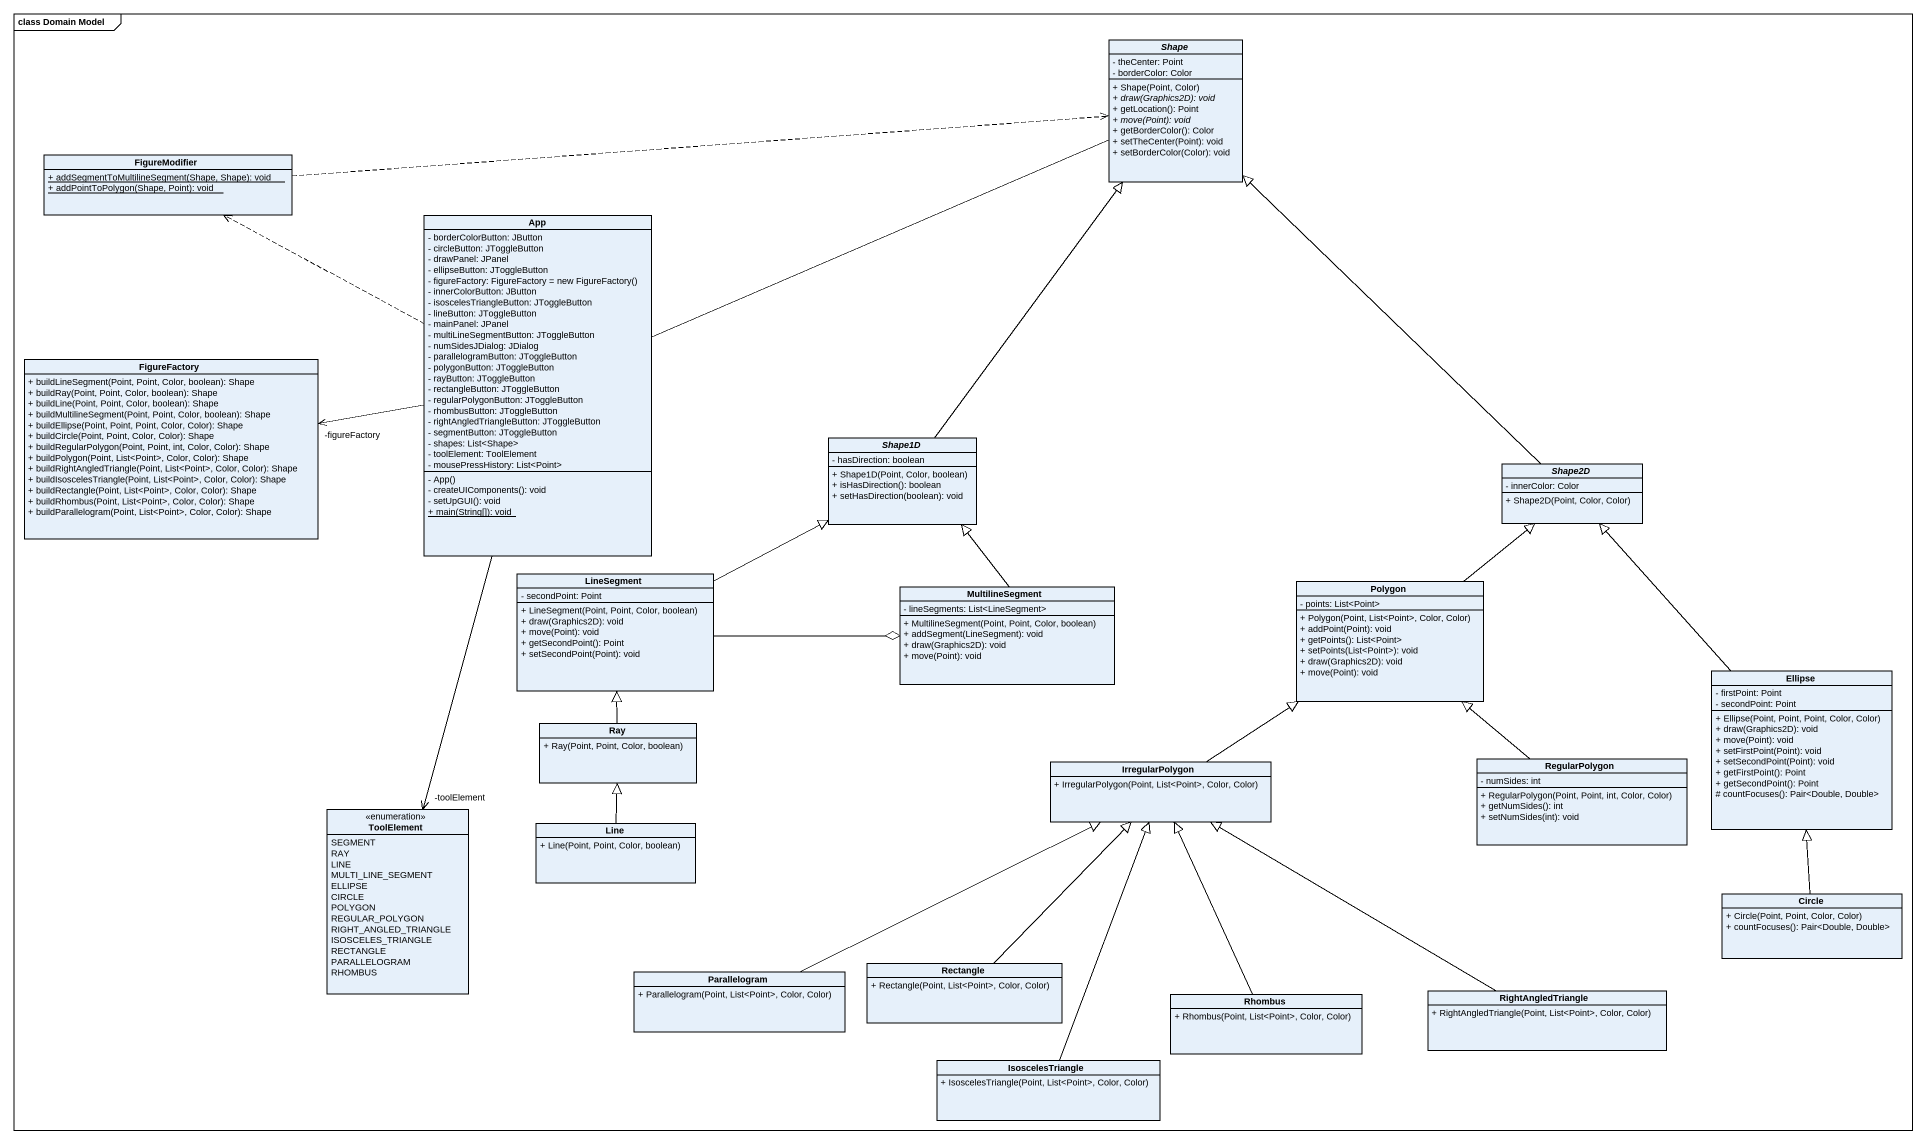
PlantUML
@startuml
mainframe class Domain Model
hide circle
hide empty members
skinparam classAttributeIconSize 0
abstract class Shape {
  - theCenter: Point
  - borderColor: Color
  + Shape(Point, Color)
  {abstract} + draw(Graphics2D): void
  + getLocation(): Point
  {abstract} + move(Point): void
  + getBorderColor(): Color
  + setTheCenter(Point): void
  + setBorderColor(Color): void
}
class FigureModifier {
  {static} + addSegmentToMultilineSegment(Shape, Shape): void
  {static} + addPointToPolygon(Shape, Point): void
}
class App {
  - borderColorButton: JButton
  - circleButton: JToggleButton
  - drawPanel: JPanel
  - ellipseButton: JToggleButton
  {field} - figureFactory: FigureFactory = new FigureFactory()
  - innerColorButton: JButton
  - isoscelesTriangleButton: JToggleButton
  - lineButton: JToggleButton
  - mainPanel: JPanel
  - multiLineSegmentButton: JToggleButton
  - numSidesJDialog: JDialog
  - parallelogramButton: JToggleButton
  - polygonButton: JToggleButton
  - rayButton: JToggleButton
  - rectangleButton: JToggleButton
  - regularPolygonButton: JToggleButton
  - rhombusButton: JToggleButton
  - rightAngledTriangleButton: JToggleButton
  - segmentButton: JToggleButton
  - shapes: List<Shape>
  - toolElement: ToolElement
  - mousePressHistory: List<Point>
  - App()
  - createUIComponents(): void
  - setUpGUI(): void
  {static} + main(String[]): void
}
class FigureFactory {
  + buildLineSegment(Point, Point, Color, boolean): Shape
  + buildRay(Point, Point, Color, boolean): Shape
  + buildLine(Point, Point, Color, boolean): Shape
  + buildMultilineSegment(Point, Point, Color, boolean): Shape
  + buildEllipse(Point, Point, Point, Color, Color): Shape
  + buildCircle(Point, Point, Color, Color): Shape
  + buildRegularPolygon(Point, Point, int, Color, Color): Shape
  + buildPolygon(Point, List<Point>, Color, Color): Shape
  + buildRightAngledTriangle(Point, List<Point>, Color, Color): Shape
  + buildIsoscelesTriangle(Point, List<Point>, Color, Color): Shape
  + buildRectangle(Point, List<Point>, Color, Color): Shape
  + buildRhombus(Point, List<Point>, Color, Color): Shape
  + buildParallelogram(Point, List<Point>, Color, Color): Shape
}
abstract class Shape1D {
  - hasDirection: boolean
  + Shape1D(Point, Color, boolean)
  + isHasDirection(): boolean
  + setHasDirection(boolean): void
}
abstract class Shape2D {
  - innerColor: Color
  + Shape2D(Point, Color, Color)
}
class LineSegment {
  - secondPoint: Point
  + LineSegment(Point, Point, Color, boolean)
  + draw(Graphics2D): void
  + move(Point): void
  + getSecondPoint(): Point
  + setSecondPoint(Point): void
}
class MultilineSegment {
  - lineSegments: List<LineSegment>
  + MultilineSegment(Point, Point, Color, boolean)
  + addSegment(LineSegment): void
  + draw(Graphics2D): void
  + move(Point): void
}
class Polygon {
  - points: List<Point>
  + Polygon(Point, List<Point>, Color, Color)
  + addPoint(Point): void
  + getPoints(): List<Point>
  + setPoints(List<Point>): void
  + draw(Graphics2D): void
  + move(Point): void
}
class Ellipse {
  - firstPoint: Point
  - secondPoint: Point
  + Ellipse(Point, Point, Point, Color, Color)
  + draw(Graphics2D): void
  + move(Point): void
  + setFirstPoint(Point): void
  + setSecondPoint(Point): void
  + getFirstPoint(): Point
  + getSecondPoint(): Point
  # countFocuses(): Pair<Double, Double>
}
class Ray {
  + Ray(Point, Point, Color, boolean)
}
class IrregularPolygon {
  + IrregularPolygon(Point, List<Point>, Color, Color)
}
class RegularPolygon {
  - numSides: int
  + RegularPolygon(Point, Point, int, Color, Color)
  + getNumSides(): int
  + setNumSides(int): void
}
enum ToolElement {
  SEGMENT
  RAY
  LINE
  MULTI_LINE_SEGMENT
  ELLIPSE
  CIRCLE
  POLYGON
  REGULAR_POLYGON
  RIGHT_ANGLED_TRIANGLE
  ISOSCELES_TRIANGLE
  RECTANGLE
  PARALLELOGRAM
  RHOMBUS
}
class Line {
  + Line(Point, Point, Color, boolean)
}
class "Circle" as Circle_ {
  + Circle(Point, Point, Color, Color)
  + countFocuses(): Pair<Double, Double>
}
class "Rectangle" as Rectangle_ {
  + Rectangle(Point, List<Point>, Color, Color)
}
class Parallelogram {
  + Parallelogram(Point, List<Point>, Color, Color)
}
class Rhombus {
  + Rhombus(Point, List<Point>, Color, Color)
}
class RightAngledTriangle {
  + RightAngledTriangle(Point, List<Point>, Color, Color)
}
class IsoscelesTriangle {
  + IsoscelesTriangle(Point, List<Point>, Color, Color)
}
FigureModifier .right.> Shape
App -right- Shape
App .left.> FigureModifier
App -left-> "-figureFactory" FigureFactory
App --> "-toolElement" ToolElement
Shape1D -up-|> Shape
Shape2D -up-|> Shape
LineSegment -right-|> Shape1D
LineSegment -right-o MultilineSegment
MultilineSegment -up-|> Shape1D
Polygon -up-|> Shape2D
Ellipse -up-|> Shape2D
Ray -up-|> LineSegment
IrregularPolygon -up-|> Polygon
RegularPolygon -up-|> Polygon
Line -up-|> Ray
Circle_ -up-|> Ellipse
Rectangle_ -up-|> IrregularPolygon
Parallelogram -right-|> IrregularPolygon
Rhombus -up-|> IrregularPolygon
RightAngledTriangle -left-|> IrregularPolygon
IsoscelesTriangle -up-|> IrregularPolygon
@enduml
